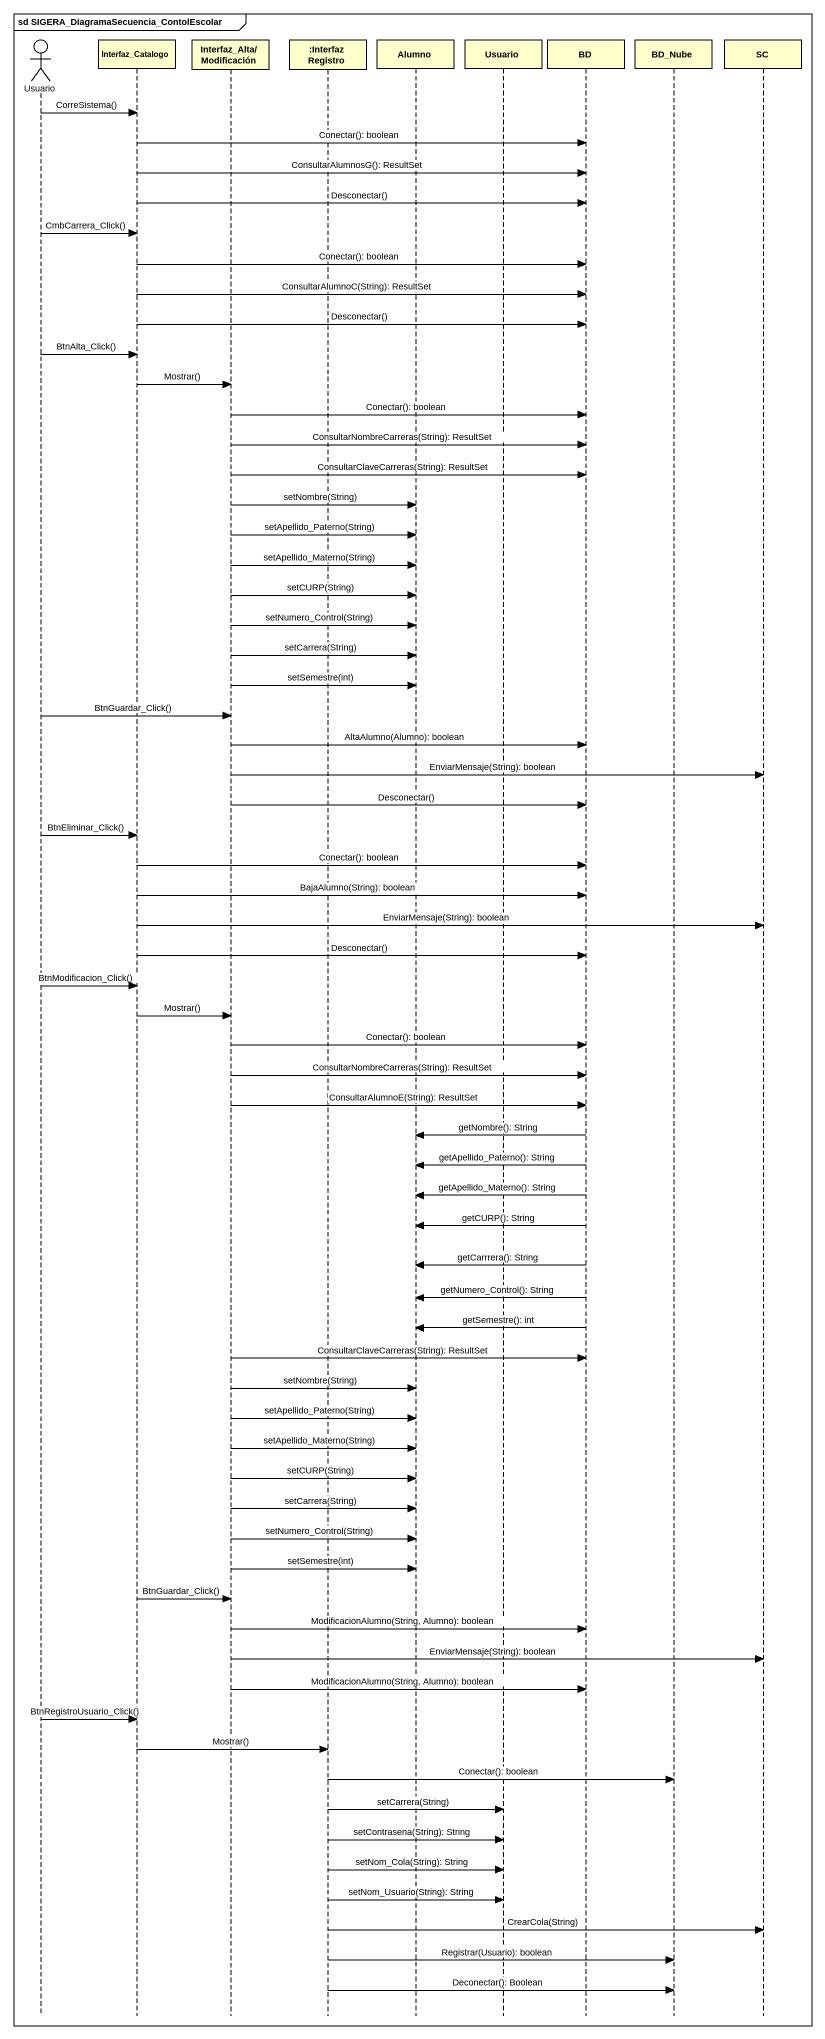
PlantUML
@startuml
mainframe sd SIGERA_DiagramaSecuencia_ContolEscolar
hide footbox
actor Usuario
participant Interfaz_Catalogo
participant "Interfaz_Alta/Modificación" as Interfaz_Alta_Modificación
participant ":Interfaz Registro" as Interfaz_Registro
participant Alumno
participant "Usuario" as Usuario_2
participant BD
participant BD_Nube
participant SC

Usuario -> Interfaz_Catalogo : CorreSistema()
Interfaz_Catalogo -> BD : Conectar(): boolean
Interfaz_Catalogo -> BD : ConsultarAlumnosG(): ResultSet
Interfaz_Catalogo -> BD : Desconectar()
Usuario -> Interfaz_Catalogo : CmbCarrera_Click()
Interfaz_Catalogo -> BD : Conectar(): boolean
Interfaz_Catalogo -> BD : ConsultarAlumnoC(String): ResultSet
Interfaz_Catalogo -> BD : Desconectar()
Usuario -> Interfaz_Catalogo : BtnAlta_Click()
Interfaz_Catalogo -> Interfaz_Alta_Modificación : Mostrar()
Interfaz_Alta_Modificación -> BD : Conectar(): boolean
Interfaz_Alta_Modificación -> BD : ConsultarNombreCarreras(String): ResultSet
Interfaz_Alta_Modificación -> BD : ConsultarClaveCarreras(String): ResultSet
Interfaz_Alta_Modificación -> Alumno : setNombre(String)
Interfaz_Alta_Modificación -> Alumno : setApellido_Paterno(String)
Interfaz_Alta_Modificación -> Alumno : setApellido_Materno(String)
Interfaz_Alta_Modificación -> Alumno : setCURP(String)
Interfaz_Alta_Modificación -> Alumno : setNumero_Control(String)
Interfaz_Alta_Modificación -> Alumno : setCarrera(String)
Interfaz_Alta_Modificación -> Alumno : setSemestre(int)
Usuario -> Interfaz_Alta_Modificación : BtnGuardar_Click()
Interfaz_Alta_Modificación -> BD : AltaAlumno(Alumno): boolean
Interfaz_Alta_Modificación -> SC : EnviarMensaje(String): boolean
Interfaz_Alta_Modificación -> BD : Desconectar()
Usuario -> Interfaz_Catalogo : BtnEliminar_Click()
Interfaz_Catalogo -> BD : Conectar(): boolean
Interfaz_Catalogo -> BD : BajaAlumno(String): boolean
Interfaz_Catalogo -> SC : EnviarMensaje(String): boolean
Interfaz_Catalogo -> BD : Desconectar()
Usuario -> Interfaz_Catalogo : BtnModificacion_Click()
Interfaz_Catalogo -> Interfaz_Alta_Modificación : Mostrar()
Interfaz_Alta_Modificación -> BD : Conectar(): boolean
Interfaz_Alta_Modificación -> BD : ConsultarNombreCarreras(String): ResultSet
Interfaz_Alta_Modificación -> BD : ConsultarAlumnoE(String): ResultSet
BD -> Alumno : getNombre(): String
BD -> Alumno : getApellido_Paterno(): String
BD -> Alumno : getApellido_Materno(): String
BD -> Alumno : getCURP(): String
BD -> Alumno : getCarrrera(): String
BD -> Alumno : getNumero_Control(): String
BD -> Alumno : getSemestre(): int
Interfaz_Alta_Modificación -> BD : ConsultarClaveCarreras(String): ResultSet
Interfaz_Alta_Modificación -> Alumno : setNombre(String)
Interfaz_Alta_Modificación -> Alumno : setApellido_Paterno(String)
Interfaz_Alta_Modificación -> Alumno : setApellido_Materno(String)
Interfaz_Alta_Modificación -> Alumno : setCURP(String)
Interfaz_Alta_Modificación -> Alumno : setCarrera(String)
Interfaz_Alta_Modificación -> Alumno : setNumero_Control(String)
Interfaz_Alta_Modificación -> Alumno : setSemestre(int)
Interfaz_Catalogo -> Interfaz_Alta_Modificación : BtnGuardar_Click()
Interfaz_Alta_Modificación -> BD : ModificacionAlumno(String, Alumno): boolean
Interfaz_Alta_Modificación -> SC : EnviarMensaje(String): boolean
Interfaz_Alta_Modificación -> BD : ModificacionAlumno(String, Alumno): boolean
Usuario -> Interfaz_Catalogo : BtnRegistroUsuario_Click()
Interfaz_Catalogo -> Interfaz_Registro : Mostrar()
Interfaz_Registro -> BD_Nube : Conectar(): boolean
Interfaz_Registro -> Usuario_2 : setCarrera(String)
Interfaz_Registro -> Usuario_2 : setContrasena(String): String
Interfaz_Registro -> Usuario_2 : setNom_Cola(String): String
Interfaz_Registro -> Usuario_2 : setNom_Usuario(String): String
Interfaz_Registro -> SC : CrearCola(String)
Interfaz_Registro -> BD_Nube : Registrar(Usuario): boolean
Interfaz_Registro -> BD_Nube : Deconectar(): Boolean
@enduml
